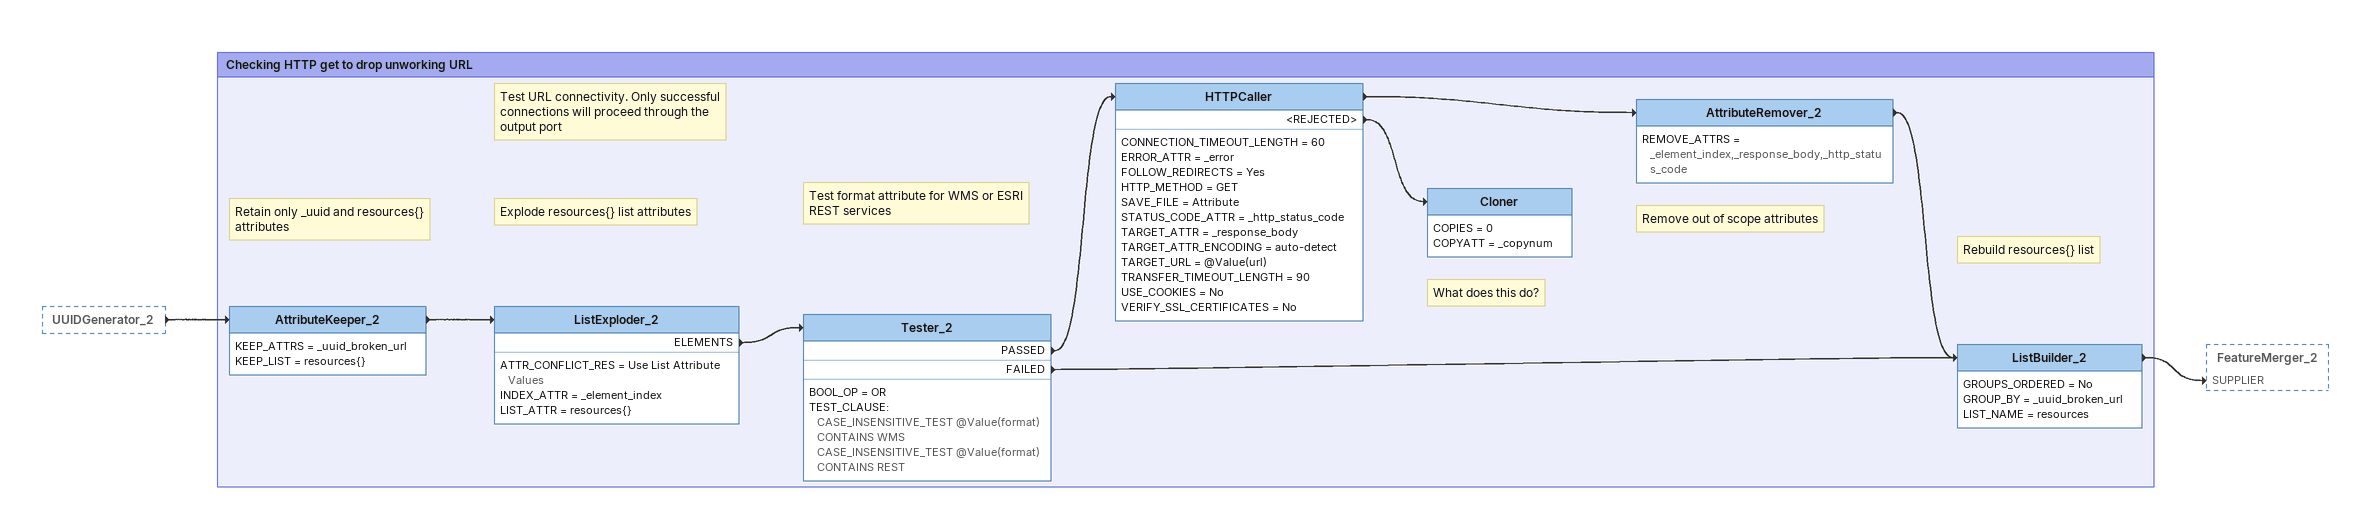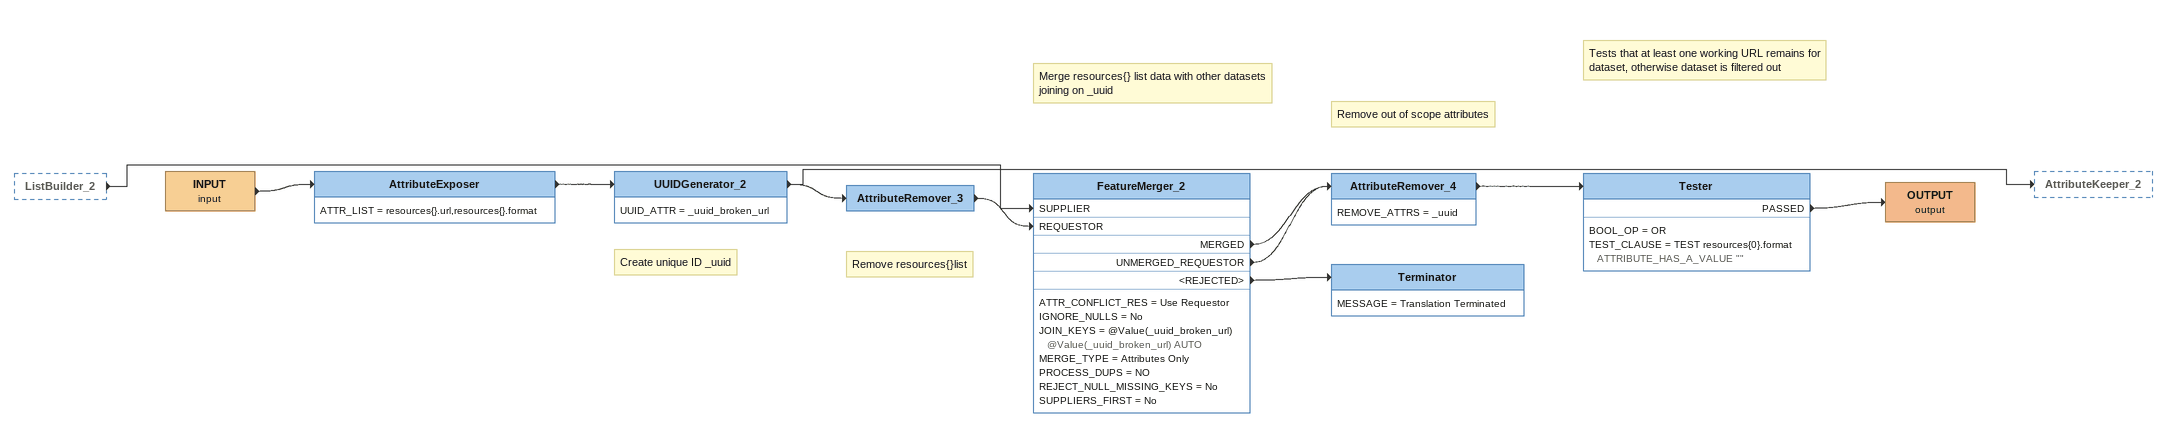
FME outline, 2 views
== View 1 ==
UUIDGenerator_2 [outside]
    -> AttributeKeeper_2

Bookmark: Checking HTTP get to drop unworking URL
Note: Retain only _uuid and resources{} attributes
AttributeKeeper_2
    KEEP_ATTRS = _uuid_broken_url
    KEEP_LIST = resources{}
    -> ListExploder_2
Note: Explode resources{} list attributes
ListExploder_2
    ATTR_CONFLICT_RES = Use List Attribute Values
    INDEX_ATTR = _element_index
    LIST_ATTR = resources{}
    ELEMENTS -> Tester_2
Note: Test format attribute for WMS or ESRI REST services
Tester_2
    BOOL_OP = OR
    TEST_CLAUSE:
      CASE_INSENSITIVE_TEST @Value(format) CONTAINS WMS
      CASE_INSENSITIVE_TEST @Value(format) CONTAINS REST
    PASSED -> HTTPCaller
    FAILED -> ListBuilder_2
Note: Test URL connectivity. Only successful connections will proceed through the output port
HTTPCaller
    CONNECTION_TIMEOUT_LENGTH = 60
    ERROR_ATTR = _error
    FOLLOW_REDIRECTS = Yes
    HTTP_METHOD = GET
    SAVE_FILE = Attribute
    STATUS_CODE_ATTR = _http_status_code
    TARGET_ATTR = _response_body
    TARGET_ATTR_ENCODING = auto-detect
    TARGET_URL = @Value(url)
    TRANSFER_TIMEOUT_LENGTH = 90
    USE_COOKIES = No
    VERIFY_SSL_CERTIFICATES = No
    -> AttributeRemover_2
    <REJECTED> -> Cloner
Note: Remove out of scope attributes
AttributeRemover_2
    REMOVE_ATTRS = _element_index,_response_body,_http_status_code
    -> ListBuilder_2
Note: Rebuild resources{} list
ListBuilder_2
    GROUPS_ORDERED = No
    GROUP_BY = _uuid_broken_url
    LIST_NAME = resources
    -> FeatureMerger_2 [SUPPLIER]
Note: What does this do?
Cloner
    COPIES = 0
    COPYATT = _copynum

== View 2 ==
ListBuilder_2 [outside]
    -> FeatureMerger_2 [SUPPLIER]
INPUT (input)
    -> AttributeExposer
AttributeExposer
    ATTR_LIST = resources{}.url,resources{}.format
    -> UUIDGenerator_2
Note: Create unique ID _uuid
UUIDGenerator_2
    UUID_ATTR = _uuid_broken_url
    -> AttributeKeeper_2
    -> AttributeRemover_3
Note: Remove resources{}list
AttributeRemover_3
    -> FeatureMerger_2 [REQUESTOR]
Note: Merge resources{} list data with other datasets joining on _uuid
FeatureMerger_2
    ATTR_CONFLICT_RES = Use Requestor
    IGNORE_NULLS = No
    JOIN_KEYS = @Value(_uuid_broken_url) @Value(_uuid_broken_url) AUTO
    MERGE_TYPE = Attributes Only
    PROCESS_DUPS = NO
    REJECT_NULL_MISSING_KEYS = No
    SUPPLIERS_FIRST = No
    MERGED -> AttributeRemover_4
    UNMERGED_REQUESTOR -> AttributeRemover_4
    <REJECTED> -> Terminator
Note: Remove out of scope attributes
AttributeRemover_4
    REMOVE_ATTRS = _uuid
    -> Tester
Note: Tests that at least one working URL remains for dataset, otherwise dataset is filtered out
Tester
    BOOL_OP = OR
    TEST_CLAUSE = TEST resources{0}.format ATTRIBUTE_HAS_A_VALUE ""
    PASSED -> OUTPUT (output)
OUTPUT (output)
Terminator
    MESSAGE = Translation Terminated
